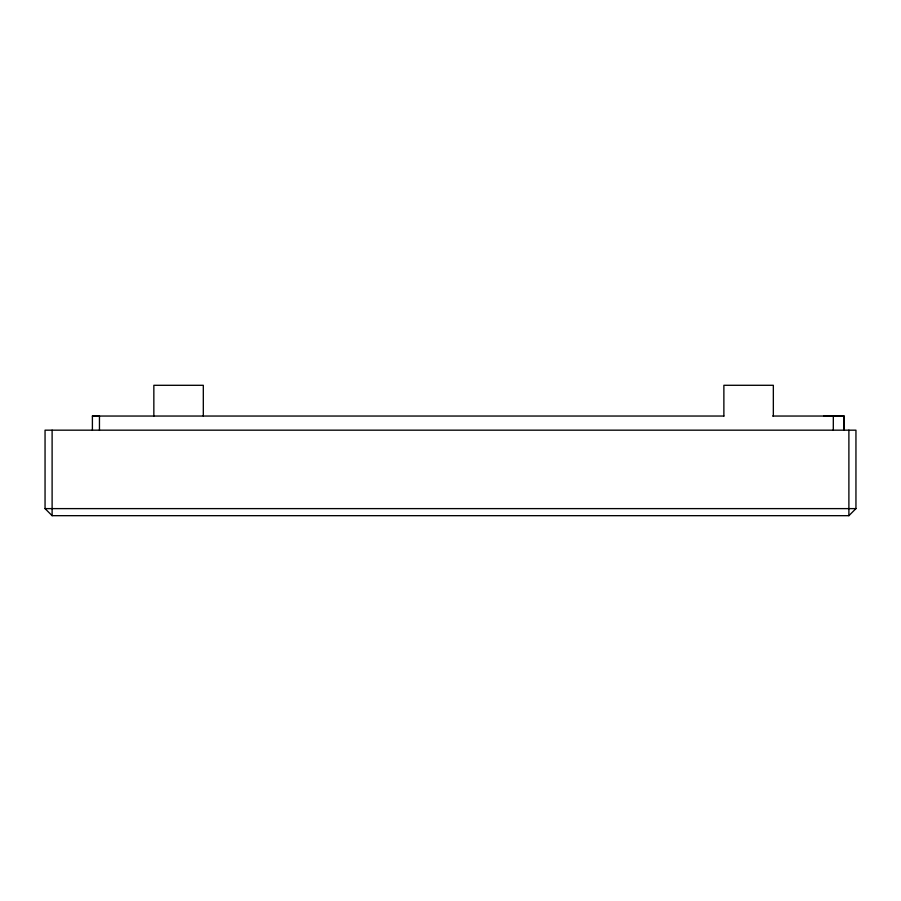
<?xml version="1.0" encoding="UTF-8"?>
<svg xmlns="http://www.w3.org/2000/svg" width="901" height="901" viewBox="0 0 901 901"><rect width="100%" height="100%" fill="white"/><g stroke="black" fill="none" stroke-linecap="round" stroke-linejoin="round"><path stroke-width="1.35" d="M723.875 416.116L723.875 385.29L773.34 385.29L773.34 416.116M848.888 515.676L855.95 508.615L855.95 430.171L45.05 430.171L45.05 508.615L52.112 515.676L848.888 515.676L848.888 430.171M92.398 430.171L92.398 416.037L99.459 416.037L99.459 430.171M843.933 430.149L843.933 416.025L824.055 416.048L833.324 416.037L833.301 430.16M92.398 416.048L723.875 416.037M772.675 416.048L843.933 416.037M45.05 508.615L855.95 508.615M843.899 416.025L843.944 430.16M203.311 416.048L203.311 385.301L153.846 385.301L153.846 416.048M52.112 430.171L52.112 515.676M833.335 416.025L824.055 416.048L833.301 416.037"/></g></svg>
